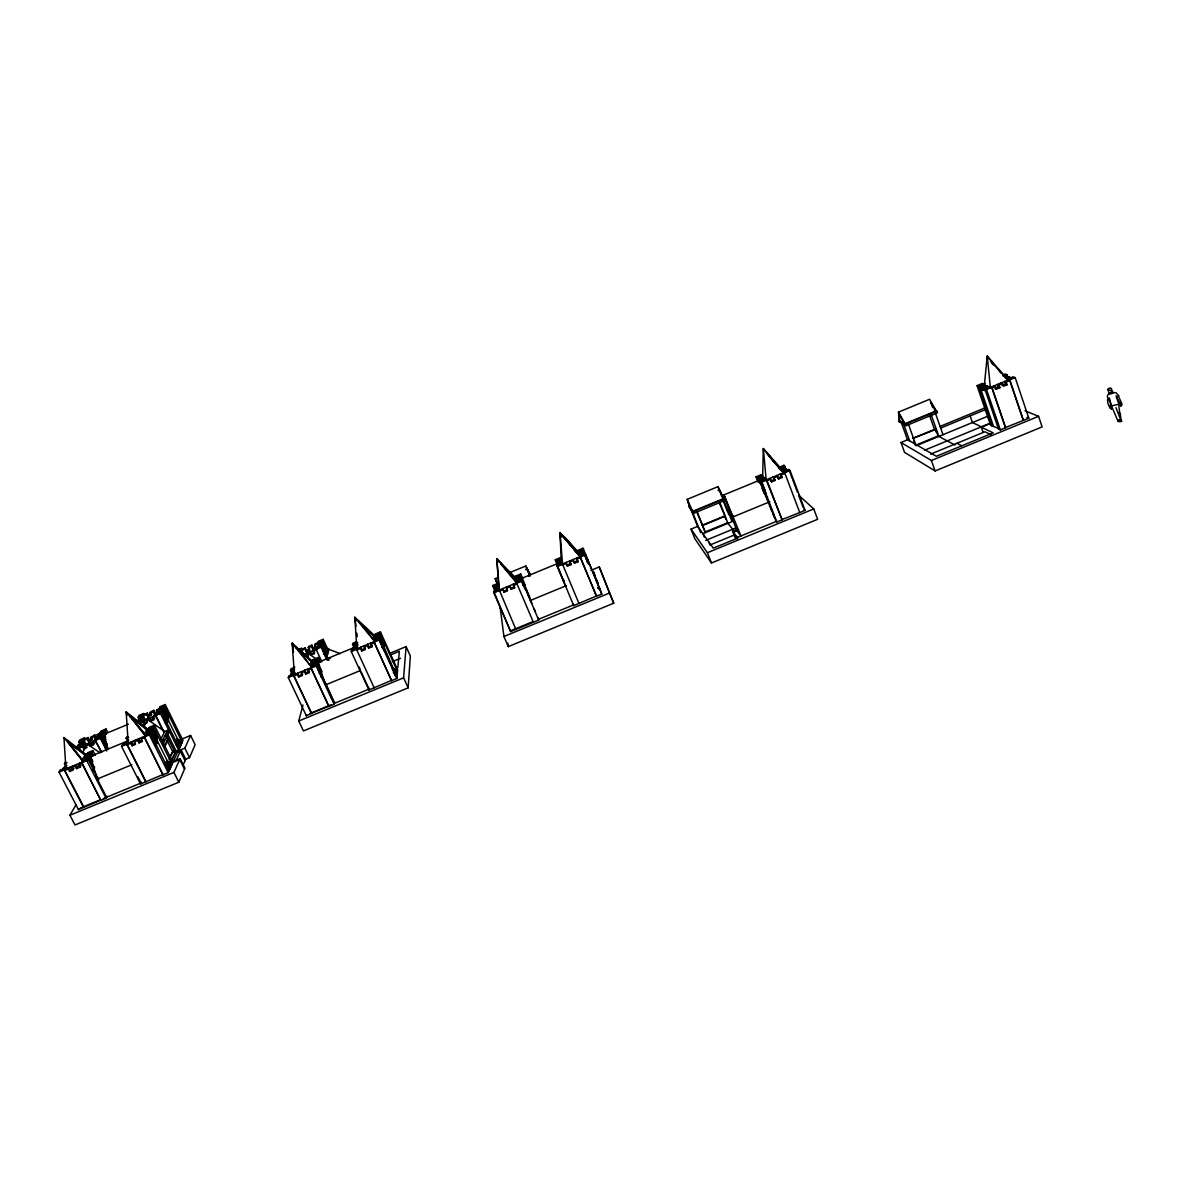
<?xml version="1.0" encoding="UTF-8"?>
<svg xmlns="http://www.w3.org/2000/svg" width="1181" height="1181" viewBox="0 0 1181 1181"><rect width="100%" height="100%" fill="white"/><g stroke="black" fill="none" stroke-linecap="round" stroke-linejoin="round"><path stroke-width="1.5" d="M757.405 478.689L762.66 476.519L763.325 448.544L784.686 472.695L799.744 512.539L805.058 510.354L790.015 470.496L788.878 469.507L783.136 471.913M1120.71 420.539L1121.655 421.381L1118.702 421.676L1118.127 420.406L1119.352 419.668L1120.71 421.499L1119.809 419.993L1117.861 420.923L1111.439 405.806M302.986 704.968L298.734 721.015L303.443 730.936L408.139 687.844L410.353 656.031L406.102 646.583L389.45 653.447M408.139 687.844L403.592 677.835L406.102 646.583M396.801 678.499L379.293 639.984L379.514 638.449L374.274 640.604L374.037 642.154L391.575 680.64L396.801 678.499L397.613 669.789L380.415 631.894L375.248 634.02L375.027 635.526L375.41 636.352L379.721 634.581L383.736 644.723L383.899 649.594L383.869 643.704L379.352 633.739M397.82 667.664L399.34 651.262L391.103 654.673M979.079 387.206L984.378 385.021L987.227 356.027L1008.205 380.002L1007.91 379.116M384.032 648.561L392.594 668.062L397.406 671.945M391.575 680.64L374.466 642.73L370.952 644.176L372.104 646.701L368.605 648.148L367.66 644.324L368.605 648.148M307.739 656.813L308.108 653.329L317.069 659.633M382.91 648L383.043 646.967M1111.808 391.147C1111.823 391.265 1107.468 387.811 1108.546 391.841C1108.546 395.665 1116.163 392.653 1111.336 391.457M380.725 638.08L380.577 639.098M357.385 647.616L351.569 649.978L351.259 651.543L368.93 689.97L391.605 680.374M392.653 667.531L397.466 671.399L380.208 633.385L380.415 631.894M394.513 674.882L396.949 676.831L379.441 636.589L375.1 638.375M368.93 689.97L369.181 688.272M375.676 640.058L375.824 639.039M375.971 638.02L376.119 637.002M374.421 642.995L374.274 640.604M374.805 640.412L375.218 634.271M372.104 646.701L372.31 645.402L368.812 646.848M374.037 635.688L373.476 639.379L359.113 621.87L373.993 636.013M370.952 644.176L371.159 642.892M365.106 649.594L365.328 648.28L361.829 649.727L361.607 651.041L365.106 649.594L364.176 645.771M361.607 651.041L360.677 647.203L361.829 649.727M356.898 650.214L354.861 617.338L375.41 636.352M374.156 687.814L356.514 649.388L356.81 647.808L357.193 648.649L374.657 641.445L354.861 617.338L355.983 626.27M358.98 622.357L359.186 621.324M353.03 649.402L351.953 650.805L351.569 649.978M353.813 645.269L353.621 646.302L357.946 644.516M356.692 644.088L352.957 645.623L352.573 644.796L352.868 643.261L356.736 641.667M334.489 702.562L316.67 664.372L311.444 666.527L311.002 668.166L328.909 706.445L334.134 704.304L334.607 701.986M328.909 706.445L311.474 668.726L307.975 670.173L309.156 672.683L305.658 674.115L304.86 670.247L305.658 674.115M325.838 684.02L334.312 703.433L369.048 689.128L361.209 672.048M328.79 649.299L327.595 648.856L328.79 649.299L326.842 657.359L328.421 648.517L327.654 648.605L325.616 656.902L330.178 658.614M323.993 654.377L325.912 652.68L321.822 643.881L317.394 646.598L321.822 643.881M325.912 652.68L326.399 650.687L321.955 641.121M293.921 676.211L294.733 673.465L288.799 675.886L288.282 677.54L306.322 715.76L311.607 713.309L293.995 675.931L297.494 674.499L297.892 673.126L298.675 676.993L302.159 675.562L302.557 674.189L299.073 675.621M316.478 664.49L320.317 673.82L320.582 672.727M323.166 649.875L324.996 654.879L325.233 653.861M306.322 715.76L306.543 714.859M323.195 645.298L322.93 646.287M334.134 704.304L316.257 665.995L316.67 664.372M321.143 675.798L321.011 672.55L317.025 662.349L312.699 664.135M318.191 664.844L317.586 660.223L313.275 662.01L292.165 643.246L294.409 674.558L294.025 673.716L293.523 675.37L311.533 713.604M319.593 662.349L318.058 659.042L318.471 657.463L313.305 659.589L313.275 662.01M327.093 660.076L321.129 647.218L321.512 645.712L316.478 647.793L316.08 649.299L321.808 661.611M326.148 651.676L322.324 641.918L314.869 645.003L315.194 643.778L318.516 642.405M324.745 651.366L327.226 650.347L322.797 640.766L323.166 639.32L318.206 641.357L317.925 644.619L322.073 642.892M312.124 666.291L313.231 659.854M316.449 650.096L317.128 647.587L321.306 645.859L322.014 648.443L322.679 647.277M312.995 665.922L313.275 664.844M313.57 663.781L313.851 662.718M310.736 665.272L311.799 661.39L296.461 647.749L310.396 665.567L311.799 661.39M309.156 672.683L309.525 671.31L306.041 672.742M314.279 653.654L314.618 652.399L311.267 653.772L310.928 655.042L314.279 653.654L313.496 649.978L316.848 648.59L316.478 647.793M302.41 653.875L301.288 651.484L301.967 649.24L305.274 647.867L306.027 651.499L309.333 650.126L308.581 646.509L311.887 645.136L312.655 648.768L316.036 647.144M307.975 670.173L308.344 668.8M312.655 648.768L311.887 645.136M310.928 655.042L310.145 651.366L306.794 652.753L307.562 656.429M307.104 656.872L308.108 653.329M309.333 650.126L309.658 649.019L306.351 650.377M302.159 675.562L301.376 671.679M306.027 651.499L305.274 647.867M303.074 655.411L303.443 654.126M290.393 675.252L290.054 676.359L311.843 667.368L311.444 666.527M291.722 670.897L291.397 671.974L294.276 670.793M292.371 674.454L290.482 670.424L290.969 668.815L294.837 667.221M296.254 648.266L296.593 647.188M1120.223 403.592C1120.548 405.6 1119.913 405.806 1121.153 405.688L1121.566 404.699M1120.71 406.161L1121.61 403.312L1120.134 403.636L1116.045 395.783M76.115 804.601L69.93 815.23L74.993 824.973L178.833 782.221L184.93 768.226L180.147 758.615L172.175 761.907M183.025 765.288L185.712 759.191L189.536 757.612L195.145 744.724L190.584 735.453L180.575 739.586M69.93 815.23L173.947 772.404L180.147 758.615M175.689 751.943L184.856 748.163L190.584 735.453M176.249 760.224L181.033 749.743L185.712 759.191M155.228 742.893L154.371 743.248L154.991 742.008L150.489 732.988L145.101 735.173L144.126 737.018L163.022 774.78L168.204 772.64L172.928 762.365L179.733 759.56L184.502 769.185M170.404 761.863L175.275 752.843L166.447 735.099L165.62 735.438L167.982 740.207L164.543 747.293M169.208 759.457L173.253 750.821L174.434 753.198M163.022 774.78L144.702 737.535L141.218 738.981L142.458 741.447L138.989 742.879L137.749 740.413L138.59 738.863L139.816 741.328L138.989 742.879M169.724 756.932L173.253 750.821M164.986 764.934L167.082 760.475L156.453 739.158M163.539 706.548L168.204 715.996L168.499 720.587L177.401 738.583L175.452 742.701L180.265 746.392M165.074 744.812L167.141 740.546L168.824 739.867M127.149 745.019L127.784 742.318L122.588 744.473L121.525 746.348L140.554 784.022L163.17 774.441M162.757 744.798L168.662 732.781L167.481 730.389L164.72 731.541L160.217 740.546M162.299 743.528L164.38 739.306M140.554 784.022L141.543 782.029M161.546 742.377L167.481 730.389M153.619 731.792L152.556 733.18L156.246 739.542L153.899 741.491L155.936 745.565L156.246 739.542L151.758 730.552L147.463 732.323M158.343 736.737L155.154 739.026L157.191 743.1L157.486 737.092L152.615 727.334M168.204 715.996L165.975 717.797L167.923 721.739L168.499 720.587M165.266 723.082L166.137 721.355M152.113 737.269L154.563 742.185L155.198 740.959L152.349 734.228M155.818 739.719L156.438 738.494L153.19 731.969M162.919 713.25L162.343 714.372L165.473 720.72L166.063 719.569L163.347 713.073M151.921 734.405L151.714 735.453M164.1 710.992L167.215 717.295L166.639 718.432L163.509 712.113L164.513 710.814M144.126 737.018L149.337 734.877L150.297 733.032L169.104 770.676L166.595 768.772M148.097 731.113L152.393 729.341L153.028 728.146L148.747 729.917L148.334 729.09L153.471 726.979L154.416 725.178L172.928 762.365M143.683 722.654L145.263 719.79L160.527 713.531L161.413 711.818L179.438 748.193M154.371 714.136L155.124 712.734L153.943 710.371L153.19 711.774L154.371 714.136L157.663 712.763L156.497 710.401L163.923 707.345L163.332 708.452L159.199 710.165L159.405 708.26L164.366 706.208L165.222 704.555L182.996 740.472L174.079 759.841L171.54 760.889L176.117 751.027L167.333 733.327L168.662 732.781M150.489 732.988L149.854 734.213L149.441 733.386M146.813 733.549L151.758 730.552M160.985 712.955L161.576 711.833L165.886 720.543L166.093 723.643M158.018 712.409L162.757 709.574L167.052 718.255L167.348 722.875M147.035 734.42L147.684 733.194M148.319 731.969L148.954 730.759M146.164 734.774L149.131 727.599M155.907 716.395L156.807 714.682L153.471 716.055L152.703 717.487L153.899 719.879L150.548 721.266L149.367 718.875L150.135 717.443L151.33 719.82L150.548 721.266M157.663 712.763L158.608 711.287L162.757 709.574M148.334 729.09L149.293 727.304L154.416 725.178M159.405 708.26L160.291 706.592L165.222 704.555M141.218 738.981L142.045 737.431M156.497 710.401L160.527 707.655L160.144 706.873M135.638 723.333L144.289 734.124L146.99 729.415L130.574 716.277L133.468 720.631M93.137 770.809L92.9 767.62L88.295 758.645L82.788 760.889L81.592 762.823L100.857 800.378L106.039 798.238L107.131 796.201M147.773 716.852L148.54 715.45L147.374 713.088L146.592 714.49L147.773 716.852L151.758 714.225L148.466 715.583M143.61 727.112L147.699 719.569L164.72 731.541M132.892 744.178L131.652 741.712L130.796 743.277L132.051 745.742L135.21 743.233M132.051 745.742L135.52 744.31L134.28 741.845L135.121 740.295M143.226 720.499L142.045 718.122L141.41 719.273L143.875 724.012L144.658 722.565L143.477 720.189L140.14 721.561L139.742 720.779L139.181 723.303L140.775 720.41L138 721.561M143.875 724.012L147.212 722.639L146.016 720.248L146.798 718.816L150.135 717.443M151.065 715.494L149.898 713.132L150.651 711.73L153.943 710.371M100.857 800.378L82.212 763.325L78.743 764.757L80.013 767.222L76.544 768.639L75.274 766.189L76.293 764.565L77.547 767.015L76.544 768.639M139.181 717.561L138.546 718.698L142.665 716.985L144.082 714.446L147.374 713.088M121.525 746.348L126.736 744.192L127.784 742.318M137.956 717.118L142.901 715.066L143.846 713.383L138.915 715.42L138.354 717.9L146.592 714.49M123.857 744.931L124.566 743.69M126.633 739.97L127.327 738.745L126.057 738.287L127.076 736.472M64.675 770.809L66.741 767.547L60.305 770.174L59.05 772.123L78.448 809.605L101.049 800.024M78.448 809.605L79.038 808.572M130.19 716.867L130.899 715.642M92.635 768.403L94.022 771.104L94.539 766.646M1118.23 421.248L1120.356 420.746M105.168 747.883L106.246 746.082L105.404 746.422L100.592 736.944M92.753 761.804L89.845 756.106L89.077 757.375L93.653 766.336L92.9 767.62M105.404 746.422L106.821 744.015L102.437 735.364L103.146 734.198L105.936 739.69M90.332 759.826L89.549 761.095M90.465 746.067L91.395 744.561L90.184 742.199L89.254 743.69L90.465 746.067L93.801 744.694L92.59 742.318L93.506 740.827L101.714 736.545L106.113 745.211L102.496 739.085L103.633 737.726M81.592 762.823L86.803 760.682L87.97 758.748L98.82 779.947M86.316 756.608L90.612 754.851L91.365 753.596L87.099 755.353L86.685 754.541L91.808 752.43L92.945 750.555L95.41 755.382M84.102 747.263L85.977 744.266L100.341 738.376L101.433 736.59L107.84 749.212M100.444 733.563L100.045 732.781L104.991 730.729L106.039 729.002L107.692 732.25M88.295 758.645L87.527 759.929L87.099 759.103M101.005 737.726L101.714 736.545M97.152 734.922L101.33 732.102L99.735 734.73L104.563 731.851L97.152 734.922L98.348 737.269L95.056 738.627L93.86 736.28L94.76 734.818L95.956 737.165L95.056 738.627M95.735 741.24L101.669 752.223M99.012 735.896L98.289 737.077L102.437 735.364M80.013 767.222L81.002 765.598M84.855 760.077L85.623 758.793M86.405 757.523L87.187 756.268M98.348 737.269L97.329 734.626M86.685 754.541L87.837 752.666L92.945 750.555M101.433 736.59L96.429 738.656L95.336 740.443L101.492 752.518M100.045 732.781L101.108 731.039L106.039 729.002M78.743 764.757L79.747 763.133M69.148 743.602L82.05 759.811L85.239 754.895L68.085 742.259M88.472 741.343L89.387 739.867L88.191 737.535L87.276 738.996L88.472 741.343L92.576 738.656L89.298 740.015M82.345 752.784L87.586 744.384L100.119 752.799M70.639 769.864L69.369 767.414L68.35 769.052L69.62 771.503L70.639 769.864L74.093 768.447M69.62 771.503L73.074 770.071L71.82 767.62L72.823 765.997M88.191 737.535L84.914 738.893L83.231 741.535L84.427 743.897L82.581 746.451L83.792 748.828L84.737 747.307L83.526 744.945L76.47 746.909M91.764 739.985L90.568 737.638L94.76 734.818M59.05 772.123L64.246 769.982L65.486 768.034L65.915 768.846L63.966 737.549L87.099 755.353M79.791 745.521L78.64 747.337L80.707 751.352M78.64 741.624L83.585 739.572L84.692 737.815L79.777 739.852L79.038 742.391L87.276 738.996M79.053 748.134L80.958 745.122L82.168 747.484M82.478 742.731L77.577 745.624L82.478 742.731L83.674 745.078M62.431 769.333L61.589 770.632L83.201 761.715L87.645 752.976M64.911 765.45L65.723 764.181L64.453 763.723L65.678 761.819M79.865 742.052L79.112 743.248L83.231 741.535M67.967 742.569L68.823 741.284M1111.232 392.535C1102.552 396.536 1111.321 399.724 1111.262 405.865L1118.997 404.271L1116.473 397.362M1112.192 391.472L1111.38 388.401C1109.889 387.132 1106.243 389.582 1108.088 390.114M85.239 754.895L69.472 743.336M82.05 759.811L68.424 741.948M500.582 563.588L514.931 577.539L515.506 580.772L500.936 563.278M515.093 580.786L514.931 577.539M570.438 545.592L564.031 537.207C562.835 533.162 592.759 570.689 573.818 549.623M578.232 554.73L577.627 551.66M773.57 461.786L767.266 453.253L781.955 470.496M990.608 361.15L1006.227 378.245M1121.537 405.57L1121.876 404.714M298.35 649.565L301.657 648.192L301.214 649.683L304.565 656.547M317.807 642.833L322.797 640.766M90.568 737.638L93.86 736.28M149.898 713.132L153.19 711.774M301.583 650.48L304.905 649.107M308.226 647.734L311.548 646.376M95.868 737.313L103.146 734.198M142.045 718.122L137.262 720.986L141.41 719.273M155.051 712.866L158.343 711.508M312.965 647.646L316.272 646.287M108.283 749.448L103.618 734.434L128.463 724.174M136.745 720.75L137.587 720.41M161.413 711.818L156.409 713.885L155.508 715.597L163.155 730.98M76.809 746.835L80.958 745.122M157.413 713.545L161.576 711.833M90.184 742.199L85.918 745.078L89.254 743.69M165.871 711.272L166.698 710.932M303.458 654.466L321.129 647.218M324.185 645.904L325.011 645.564M82.581 746.451L79.245 747.824L80.898 751.042M92.59 742.318L95.927 740.945M139.343 723.008L142.68 721.635L143.846 719.347L142.665 716.985M146.016 720.248L149.367 718.875M152.703 717.487L156.054 716.114L164.1 732.309M306.425 654.023L309.791 652.621M313.157 651.233L316.523 649.845M91.395 744.561L94.716 743.189M151.33 719.82L154.667 718.447M497.304 584.019L495.193 578.631L498.603 577.229M508.819 573.006L525.84 565.979L529.398 573.021M722.019 496.596L724.647 500.552L693.601 513.351L689.852 508.214L687.194 499.356L718.063 486.616L723.702 498.544L692.686 511.343M934.26 409.837L936.828 411.077L937.419 412.76L906.152 425.662L899.169 421.824L898.49 412.125L929.58 399.281L936.297 410.826L905.045 423.713M83.792 748.828L87.128 747.44M102.998 741.683L103.839 741.343M322.915 650.893L323.756 650.539M166.551 716.675L169.031 715.656M525.752 569.316L527.08 568.77L529.989 575.841L529.309 572.593L529.974 574.187M525.84 569.729L527.169 569.183M718.048 490.381L719.391 489.835M165.399 718.934L167.052 718.255L166.772 724.027M164.809 720.085L166.477 719.391L162.166 710.696M495.607 592.508L492.979 585.436L498.161 583.296L499.489 591.386M522.799 579L520.659 574.01L515.477 576.151L516.067 578.306L520.408 576.52L538.654 620.069L533.399 622.239L516.732 583.266L516.496 581.923L521.751 579.738L522.017 581.096L516.732 583.266M555.306 559.705L560.517 557.55L561.241 559.661L556.03 561.816L555.306 559.705L556.723 563.042M599.564 588.138L583.06 548.25L577.849 550.39L580.58 557.934M758.01 481.937L756.061 476.844L761.287 474.673L762.66 476.519M778.751 467.469L783.992 465.299L787.063 471.426M998.506 429.072L1000.337 429.928L1005.681 427.729L991.878 387.206L986.504 389.42L984.703 388.697L998.506 429.072L999.392 428.718L990.682 425.455L977.027 385.626L982.312 383.441L984.378 385.021M1002.551 375.1L1005.179 374.008L1007.024 374.672L1007.924 377.3M84.648 755.19L88.25 753.478M147.256 729.356L149.529 728.411M310.824 661.596L313.688 660.415L313.305 659.589M325.159 655.721L326 655.366M373.299 636.057L375.588 635.098M982.592 383.559L982.902 384.43L985.249 383.471M64.453 763.723L67.007 762.66M126.057 738.287L128.626 737.224M290.482 670.424L294.349 668.83M312.876 661.183L318.058 659.042M352.573 644.796L357.754 642.656M375.027 635.526L380.208 633.385M493.141 586.78L498.338 584.625M515.698 577.465L520.91 575.309L520.659 574.01M555.675 560.96L560.886 558.805M756.061 476.844L757.08 477.833L762.336 475.663M778.943 467.632L779.859 468.429L785.114 466.259M977.027 385.626L978.783 386.335L984.068 384.15M1003.2 376.252L1007.024 374.672M290.866 671.251L294.6 669.716M325.616 656.902L326.458 656.547M493.496 587.621L498.707 585.466L496.802 558.687L516.067 578.306M561.241 559.661L559.956 532.587L578.646 552.472L583.001 550.686L583.296 551.497L578.941 553.298M780.183 469.3L784.553 467.484L786.28 470.717M312.98 663.072L317.305 661.286M375.263 637.371L379.588 635.585M495.562 590.692L494.47 588.168L498.825 586.366M516.215 579.192L520.57 577.391M561.506 560.503L557.152 562.304L556.901 561.447L558.273 564.725M760.357 483.62L758.276 478.335L758.97 478.999L763.354 477.198M780.907 469.949L785.306 468.134M993.339 425.913L979.964 386.837L985.559 385.478M1005.311 377.329L1007.673 376.355L1006.153 375.027M66.948 765.554L63.257 768.034L66.121 766.853M85.549 757.877L89.845 756.106M128.818 740.029L125.26 742.45L128.124 741.255M293.951 671.871L290.733 674.159L295.058 672.373M357.754 645.535L353.429 647.336L353.222 648.369L357.563 646.568M498.943 587.267L494.588 589.068L494.691 589.983L499.061 588.182M516.377 580.078L520.732 578.277L523.434 585.082M561.757 561.344L557.388 563.145L557.639 564.001L562.008 562.2M579.236 554.14L583.606 552.339L584.654 554.878L584.211 554.007M764.048 477.862L759.663 479.678L762.04 483.62M781.66 470.599L786.059 468.783L786.812 469.433L782.398 471.249M981.131 387.309L983.212 390.409L982.312 387.781L986.755 385.951M1005.371 378.274L1008.914 376.798L1010.168 377.256L1006.611 378.717L1009.799 379.81L1015.173 377.595L1028.828 418.192L1005.371 427.581L991.878 387.973L995.45 386.497L996.351 389.154L999.938 387.678L999.037 385.021L997.502 384.43L998.403 387.073L999.938 387.678M106.585 797.219L97.27 779.017L90.317 756.386L125.599 741.83M353.326 647.852L317.763 662.526L325.646 684.862L360.485 670.498L359.245 667.058M557.521 563.573L521.692 578.365L530.431 600.45L566.408 585.614M84.766 759.147L89.077 757.375M312.419 665.213L316.759 663.412M374.953 639.393L379.308 637.607M516.54 580.963L520.91 579.162M528.571 575.959L529.9 575.413M579.531 554.967L583.901 553.166L583.606 552.339M760.357 480.357L764.757 478.526M982.312 387.781L983.507 388.254L987.951 386.423M533.399 622.239L510.65 631.599L493.835 592.714L493.673 591.327L499.179 589.098M562.865 564.99L566.393 563.544L566.053 562.466L567.456 566.098L570.984 564.651L569.921 562.082L573.435 560.635L573.08 559.558L574.512 563.189L578.04 561.743L576.608 558.111L576.963 559.174L580.491 557.712L596.435 596.006L573.715 605.632L556.901 565.241L562.274 563.057L562.54 563.913L559.956 532.587L580.122 556.664L559.602 565.123M585.053 553.623L585.51 554.893L580.211 557.078L596.508 596.243L601.779 594.073L585.053 553.623L579.768 555.808L580.122 556.664M768.329 501.615L760.534 481.213L765.849 479.014L782.088 519.817L776.788 522.002L775.696 520.851M984.703 388.741L990.062 386.497L991.878 387.206M521.648 579.915L524.334 587.68M145.101 735.173L145.514 735.999L128.198 743.144L126.16 711.848L148.747 729.917M155.051 732.22L155.907 731.866M381.611 638.729L382.482 638.375M515.905 629.443L498.943 589.157L499.297 590.013L516.85 582.764L516.496 581.923M521.825 580.816L522.991 585.259M522.194 580.712L523.065 580.358L525.22 585.392M557.255 566.098L557.89 564.872M765.849 479.014L766.174 479.885L786.841 471.352M984.998 389.582L1012.678 378.171L1012.383 377.285M288.282 677.54L293.523 675.37M311.002 668.166L316.257 665.995M351.259 651.543L356.514 649.388M374.037 642.154L379.293 639.984M493.835 592.714L499.12 590.544M557.27 566.54L562.569 564.356L562.171 563.057M760.534 481.213L761.583 482.232L766.912 480.032M784.686 472.695L790.015 470.496M68.35 769.052L64.881 770.47L83.821 807.125M71.82 767.62L75.274 766.189M130.796 743.277L127.327 744.709L145.898 781.556M134.28 741.845L137.749 740.413M300.993 673.052L304.477 671.605M317.91 665.907L317.645 666.985M356.957 649.963L360.456 648.517M363.955 647.07L367.453 645.623M380.444 640.117L380.312 641.135M499.46 591.164L502.973 589.703L502.811 588.566L504.066 592.257L507.594 590.81L506.324 587.105L507.417 589.659L503.903 591.105M506.487 588.256L510.015 586.795L509.838 585.658L511.107 589.349L514.621 587.902L513.336 584.211L514.621 587.902M513.528 585.348L517.057 583.901M521.987 581.702L522.164 582.602M775.164 480.416L773.26 476.962L775.164 480.416L771.606 481.878L770.617 479.265L767.06 480.741L782.088 519.817M774.175 477.803L777.718 476.342L778.707 478.94L782.265 477.478L780.346 474.039L782.265 477.478M781.276 474.865L784.834 473.404M999.037 385.021L1002.61 383.545L1003.51 386.202L1007.098 384.726L1006.197 382.068L1004.632 381.478L1005.533 384.135L1007.098 384.726M1006.197 382.068L1009.785 380.577L1023.174 420.259M689.852 508.214L689.202 506.59L692.952 511.713L723.997 498.899M899.169 421.824L898.579 420.185L905.561 423.994L936.828 411.077M77.547 767.015L79.85 766.07M139.816 741.328L142.133 740.369M510.93 588.212L514.429 586.765M569.921 562.082L569.567 561.019L570.644 563.573L567.116 565.02L567.456 566.098M774.249 479.56L770.706 481.021L771.606 481.878M781.335 476.637L777.792 478.098L778.707 478.94M998.403 387.073L994.83 388.549L996.351 389.154M1001.96 385.611L1005.533 384.135M151.906 738.332L152.762 737.963M318.147 669.745L319.018 669.376M380.932 643.837L381.803 643.483M523.05 585.2L523.936 584.846M586.293 559.115L587.178 558.746M384.74 643.35L382.009 645.446M586.854 559.971L587.725 559.602M319.283 673.273L321.276 671.472L317.025 662.349M381.743 647.498L383.604 645.756L379.441 636.589M587.356 562.687L587.474 561.654M320.479 674.735L321.35 674.381M384.091 648.502L383.205 648.871L378.643 638.803M526.106 589.924L525.058 589.378M588.418 564.223L589.289 563.868M563.47 580.875L564.356 580.506M766.617 497.112L767.488 496.743M590.899 570.393L599.269 566.939L613.736 603.211L508.302 646.612L503.918 636.515L500.213 607.787L501.585 610.946M798.873 495.37L813.753 508.922L817.651 519.286L711.449 562.997L694.871 538.772L691.033 529.103L697.676 526.357M1025.093 410.796L1038.586 416.332L1042.129 426.902L935.101 470.953L904.543 452.367L901.014 442.521L907.702 439.76M940.297 426.326L986.165 407.401M702.178 525.22L724.676 515.949L725.931 519.182M724.972 516.304L702.444 525.589L705.411 532.616L697.07 511.491M940.652 428.083L985.279 409.689M97.27 779.017L131.829 764.771M769.746 501.792L733.519 516.717L728.234 509.055L728.721 509.631M704.998 532.055L727.496 522.784L732.737 529.265M955.016 445.045L938.054 435.996L915.393 445.34L913.636 440.395M392.328 661.655L400.551 658.26M702.665 533.753L732.058 521.633L723.185 498.84M916.131 445.768L987.552 416.332M173.622 752.061L178.611 749.994L160.527 713.531M177.49 752.43L180.339 751.264L185.033 760.741M705.633 540.426L736.132 527.863M924.738 450.153L991.051 422.828M983.123 432.364L981.352 427.227L991.302 423.123M734.538 536.322L732.56 531.273L737.106 529.413M733.342 532.247L736.826 530.815L740.989 535.938L723.923 494.898L760.003 480.017L765.997 493.407M737.254 538.861L734.198 535.037L709.958 545.017L708.63 541.651M930.658 454.109L984.865 431.774L991.243 434.829M80.662 807.893L100.105 799.891M103.352 798.563L141.056 783.033M309.821 713.516L331.049 704.777M510.546 630.846L531.922 622.047M538.506 619.331L573.494 604.923M737.475 537.385L776.242 521.426L759.117 480.372M311.607 713.309L328.982 706.164M781.896 519.625L799.744 512.539M298.734 721.015L403.592 677.835M503.918 636.515L609.529 593.024L599.269 566.939M691.033 529.103L707.389 552.723L813.753 508.922M901.014 442.521L931.396 460.487L1038.586 416.332M1112.871 393.258L1109.712 393.642M1120.68 421.248L1121.743 421.012M1116.532 397.347L1118.761 395.724L1115.971 392.771L1112.901 392.432M1109.313 397.894L1109.83 399.532C1112.34 410.117 1107.542 407.312 1107.557 399.444M1111.188 408.906L1109.358 406.707M1121.049 420.48L1120.267 413.512L1119.175 412.937M1120.252 421.041L1120.607 419.609L1115.956 407.607M991.597 361.017L990.328 360.589L993.251 364.87M1015.173 377.595L1013.268 376.916L1006.965 379.544L1010.095 380.695M1011.423 377.713L1012.678 378.171M1121.61 403.312L1118.422 395.989M1001.075 382.954L1002.61 383.545M327.595 648.856L340.261 653.654M993.93 385.907L995.45 386.497M982.902 384.43L992.173 388.091M985.604 391.383L983.507 388.254M1026.894 417.38L1028.828 418.192M981.396 426.813L972.421 422.562L970.132 415.933M981.352 427.227L993.221 432.866L936.341 456.279L907.407 439.598L901.531 423.123M936.503 429.795L934.156 428.57L929.506 415.358M956.935 443.288L961.452 445.68M166.491 761.745L171.466 765.539M166.196 762.38L171.171 766.174M165.886 763.015L170.876 766.809M165.591 763.649L170.581 767.458M166.536 765.244L170.285 768.093M166.241 765.878L169.99 768.742M165.931 766.528L169.695 769.392M166.89 768.122L169.4 770.042M167.082 760.475L172.057 764.255L153.471 726.979M166.787 761.11L171.762 764.889M177.401 738.583L182.184 742.229L164.366 706.208M177.12 739.158L181.904 742.819M176.855 739.749L181.638 743.41M176.574 740.339L181.372 744M176.294 740.93L181.092 744.606M176.013 741.52L180.826 745.196M175.733 742.111L180.545 745.787M176.382 744.222L179.999 746.983M176.102 744.812L179.719 747.588M130.22 716.587L146.651 729.71M392.535 668.608L397.362 672.476M392.476 669.14L397.318 673.022M392.417 669.671L397.259 673.569M393.583 671.192L397.215 674.1M393.524 671.723L397.156 674.646M393.465 672.269L397.111 675.192M393.406 672.816L397.052 675.739M394.572 674.336L397.008 676.285M597.719 587.518L600.066 589.496M597.881 587.976L600.243 589.954M787.565 470.082L788.317 470.747L787.993 469.876M766.868 452.914L767.606 453.548M781.792 469.58L782.531 470.23M783.283 470.894L784.022 471.544M779.74 468.532L785.011 473.566M298.66 650.332L311.444 661.685M776.803 475.5L777.718 476.342M361.253 624.483L373.683 635.998M803.862 509.247L805.058 510.354M769.717 478.423L770.617 479.265M767.237 480.903L761.465 474.836M501.851 564.887L514.576 577.834M1110.701 406.426L1111.365 408.906L1110.037 407.947M563.677 537.517L577.273 551.97M998.816 370.524L1001.163 373.211M766.897 453.563L781.822 471.012M722.506 498.057L724.647 500.552M564.031 537.207L578.69 554.686M728.175 513.499L729.533 515.137M499.297 590.013L496.802 558.687L516.85 582.764M501.704 564.931L515.137 581.082M725.4 516.835L718.993 502.22M293.493 652.089L292.165 643.246L311.843 667.368M779.504 468.34L763.325 448.544L766.174 479.885M103.618 734.434L105.773 737.106M732.56 531.273L737.963 537.99L713.28 548.146L697.513 526.135L691.121 509.956M130.574 716.277L144.628 733.829M145.514 735.999L126.16 711.848L126.913 715.361M63.966 737.549L83.201 761.715L82.788 760.889M702.843 526.135L696.51 511.491M990.992 360.84L992.941 363.704M989.294 359.068L987.227 356.027L990.357 387.368L990.062 386.497M319.593 665.449L317.763 662.526L322.118 671.886M935.544 410.457L930.407 402.263M898.49 412.125L906.152 425.662L905.561 423.994M904.351 423.329L899.317 414.413L899.745 420.82M496.153 580.86L497.614 583.517M495.193 578.631L497.467 582.794M64.246 769.982L83.615 807.479M60.305 770.174L60.733 770.986M84.515 738.11L84.914 738.893M91.808 752.43L93.461 755.663M90.952 752.784L92.753 756.298M83.585 739.572L85.977 744.266M90.317 756.386L92.664 760.977M81.725 743.927L82.921 746.274M89.889 760.003L93.225 766.513M86.803 760.682L106.039 798.238M96.429 738.656L96.842 739.454M94.037 735.984L95.233 738.332M90.745 737.343L91.941 739.69M87.453 738.701L88.649 741.048M104.991 730.729L106.57 733.873M104.164 731.069L105.891 734.464M103.854 733.017L105.05 735.379M103.219 737.904L106.408 744.192M105.832 746.008L107.161 748.636L106.821 744.015M100.341 738.376L106.762 750.998M526.785 568.209L529.516 573.626M126.736 744.192L145.735 781.896M122.588 744.473L123.001 745.285M137.985 776.936L140.288 781.512M152.393 729.341L156.866 738.317L157.191 743.1M173.947 772.404L178.833 782.221M143.683 713.664L144.082 714.446M142.901 715.066L145.263 719.79M151.124 731.762L155.626 740.782L155.936 745.565M155.213 741.609L156.571 744.325M149.337 734.877L168.204 772.64M160.586 712.173L162.948 716.941M158.845 712.069L160.026 714.446M156.645 710.135L157.811 712.483M167.141 740.546L172.426 751.16M150.046 712.852L151.227 715.214M184.856 748.163L189.536 757.612M163.332 708.452L167.628 717.118L167.923 721.739M723.274 498.057L718.934 488.89L721.724 496.256M297.494 674.499L298.675 676.993M524.6 584.565L521.692 578.365L529.826 597.409M304.978 648.856L306.1 651.248M306.794 652.753L307.916 655.16M301.583 648.443L301.967 649.24M292.165 643.246L293.729 646.583M314.928 644.752L315.977 647.395M318.471 657.463L320.76 662.379M311.607 646.125L312.729 648.517M317.187 659.397L318.87 662.984M308.3 647.498L309.407 649.89M310.145 651.366L311.267 653.772M317.984 668.83L320.317 673.82M315.799 664.726L316.198 665.567M323.166 639.32L328.539 650.893M322.767 645.461L325.735 651.853M323.254 648.059L325.484 652.857M327.358 657.005L328.894 660.312M321.557 644.87L325.661 653.684M321.512 645.712L328.229 660.164M322.753 650.052L324.996 654.879M320.671 646.051L321.04 646.863M687.194 499.356L693.601 513.351L692.952 511.713M354.861 617.338L356.396 620.689M380.282 638.257L383.604 645.756L383.766 650.628M498.19 583.517L498.559 584.344M495.769 590.53L494.367 587.267L494.47 588.168M492.979 585.436L495.68 591.592M493.673 591.327L494.042 592.183L494.809 590.899M494.75 593.822L510.65 631.599M510.015 586.795L511.107 589.349M496.802 558.687L498.161 561.861M502.973 589.703L504.066 592.257M520.039 575.678L528.985 596.671M530.431 600.051L531.863 603.417M534.033 608.481L535.465 611.861M515.506 576.372L517.086 584.123M520.91 575.309L522.342 578.675M562.569 564.356L578.97 603.461M556.901 565.241L564.223 582.661M559.956 532.587L561.949 537.385M582.646 549.829L584.743 554.908M587.164 560.813L585.053 555.734L587.887 562.953M578.646 552.472L578.291 551.63L583.517 549.475L583.06 548.25M609.529 593.024L613.736 603.211M595.268 576.136L593.275 571.309L598.398 585.023M596.464 579.679L597.822 582.942M556.635 563.942L565.537 585.983M703.035 533.842L704.334 537.134M692.302 511.58L700.643 532.69M707.389 552.723L711.449 562.997M719.687 502.176L727.939 523.331M731.467 514.281L723.923 494.898L736.826 530.815M723.112 500.523L727.54 511.875M734.198 535.037L735.497 538.403M769.554 504.818L772.005 511.225M773.112 514.104L774.396 517.47M758.97 478.999L759.959 481.582M762.217 488.476L764.077 493.333M757.08 477.833L758.674 482.025M761.745 481.715L764.963 490.145M761.583 482.232L776.788 522.002M525.84 565.979L529.738 575.959M788.878 469.507L790.355 473.419M790.842 474.718L792.318 478.63M792.805 479.929L797.352 491.99M798.666 495.444L803.213 507.52M783.992 465.299L785.291 468.709M784.228 466.628L784.553 467.484M599.062 586.795L601.779 594.073M903.731 424.333L909.636 440.882M579.812 552.944L580.107 553.771M580.402 554.612L580.698 555.454M931.396 460.487L935.101 470.953M908.484 424.274L915.541 444.115M935.426 413.158L942.984 434.697M930.923 402.514L932.724 407.666M931.263 414.871L938.836 436.409M938.054 435.996L935.736 429.397L912.559 438.476L935.219 429.131L936.385 432.423M578.04 561.743L577.671 560.665L574.158 562.126L574.512 563.189M986.504 389.42L1000.337 429.928M994.697 414.974L998.801 426.991M978.783 386.335L992.468 426.282M1009.799 379.81L1023.484 420.392M1118.628 404.271L1119.75 413.099M563.868 536.765L564.149 537.606M570.644 563.573L570.984 564.651M560.931 558.598L562.924 565.212M573.287 604.214L573.715 605.632M688.095 501.615L689.837 507.461M718.063 486.616L719.273 491.237M538.137 617.633L538.654 620.069M517.086 578.823L517.248 579.723M517.411 580.609L517.573 581.51M500.847 562.806L500.965 563.691M507.83 643.173L508.302 646.612M356.839 633.164L357.267 636.603M93.653 766.336L94.022 771.104M106.113 745.211L106.349 748.296M326.399 650.687L326.517 653.787M321.35 673.081L321.483 676.314M320.745 673.642L320.878 676.89"/></g></svg>
